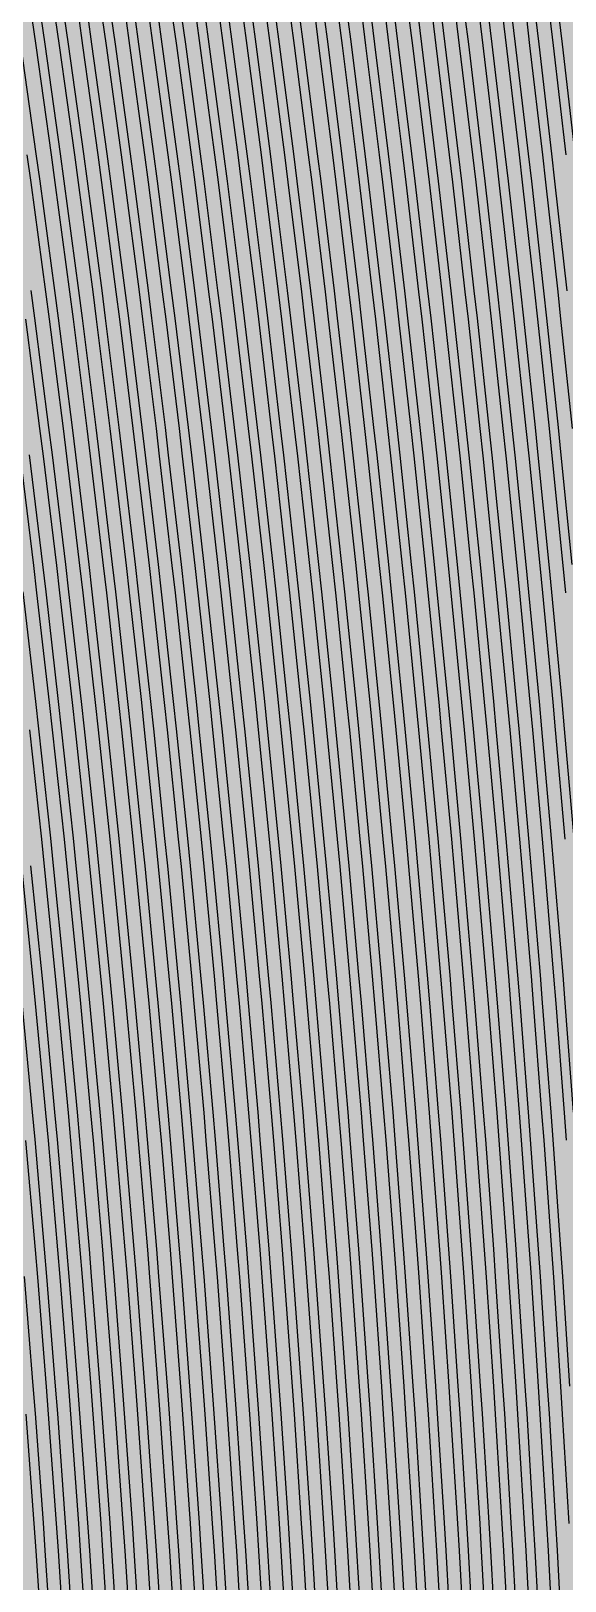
# Model space of a CAD drawing. Header units: metres. Extents: x -7240 to 10960, y -29667 to 1823.
# Drawn here: x 1215.6 to 1337.5, y -17405 to -17051.2 of the extents above; entities that cross this region are included whole.
import ezdxf

# ---------------------------------------------------------------- set-up
doc = ezdxf.new("R2010")
doc.units = ezdxf.units.M
doc.layers.add('Metal1', color=4, linetype='CONTINUOUS')
doc.layers.add('Polyimide', color=7, linetype='CONTINUOUS')

msp = doc.modelspace()

# ---------------------------------------------------------------- hatches: boundary and pattern name
at = {"layer": 'Polyimide'}
msp.add_hatch(color=7, dxfattribs=at).paths.add_polyline_path([(4088.45, -11806.89), (4098.72, -11851.21), (4115.58, -11893.47), (4138.63, -11932.7), (4167.35, -11967.99), (4201.08, -11998.53), (4239.03, -12023.62), (4280.35, -12042.68), (4349.18, -12073.73), (4413.2, -12113.76), (4471.26, -12162.04), (4522.3, -12217.69), (4565.39, -12279.7), (4599.74, -12346.94), (4624.73, -12418.19), (4639.91, -12492.16), (4645, -12567.5), (4639.91, -12642.84), (4624.73, -12716.8), (4599.74, -12788.06), (4565.39, -12855.3), (4522.3, -12917.31), (4471.26, -12972.96), (4413.2, -13021.24), (4349.18, -13061.27), (4280.35, -13092.32), (4239.03, -13111.38), (4201.08, -13136.47), (4167.35, -13167.01), (4138.63, -13202.3), (4115.58, -13241.52), (4098.72, -13283.78), (4088.45, -13328.11), (4085, -13373.48), (4085, -13567.5), (4099.45, -13861.55), (4142.64, -14152.77), (4214.18, -14438.35), (4313.36, -14715.55), (4439.24, -14981.69), (4590.59, -15234.21), (4765.97, -15470.68), (4963.68, -15688.82), (5181.82, -15886.53), (5418.29, -16061.91), (5670.81, -16213.26), (5936.95, -16339.14), (6214.15, -16438.32), (6499.73, -16509.85), (6790.95, -16553.05), (7085, -16567.5), (9960.38, -16567.5), (10038.79, -16571.35), (10116.45, -16582.87), (10192.6, -16601.95), (10266.52, -16628.4), (10337.49, -16661.96), (10404.83, -16702.32), (10467.89, -16749.09), (10526.06, -16801.81), (10578.78, -16859.98), (10625.55, -16923.04), (10665.91, -16990.38), (10699.48, -17061.35), (10725.93, -17135.27), (10745, -17211.43), (10756.52, -17289.08), (10760.38, -17367.5), (10760.38, -21957.3), (10721.61, -22012.91), (10685.97, -22070.59), (10653.58, -22130.14), (10624.53, -22191.39), (10598.92, -22254.16), (10576.82, -22318.25), (10558.3, -22383.46), (10543.41, -22449.6), (10532.21, -22516.46), (10524.72, -22583.84), (10520.97, -22651.53), (10520.97, -22719.32), (10524.72, -22787.01), (10532.21, -22854.38), (10543.41, -22921.24), (10558.3, -22987.38), (10576.82, -23052.6), (10598.92, -23116.68), (10624.53, -23179.45), (10653.58, -23240.71), (10685.97, -23300.26), (10721.61, -23357.93), (10760.38, -23413.54), (10760.38, -28667.5), (10756.52, -28745.91), (10745, -28823.57), (10725.93, -28899.73), (10699.48, -28973.65), (10665.91, -29044.62), (10625.55, -29111.96), (10578.78, -29175.01), (10526.06, -29233.19), (10467.89, -29285.91), (10404.83, -29332.68), (10337.49, -29373.04), (10266.52, -29406.6), (10192.6, -29433.05), (10116.45, -29452.13), (10038.79, -29463.65), (9960.38, -29467.5), (-6239.63, -29467.5), (-6318.04, -29463.65), (-6395.7, -29452.13), (-6471.85, -29433.05), (-6545.77, -29406.6), (-6616.74, -29373.04), (-6684.08, -29332.68), (-6747.14, -29285.91), (-6805.31, -29233.19), (-6858.03, -29175.01), (-6904.8, -29111.96), (-6945.16, -29044.62), (-6978.73, -28973.65), (-7005.18, -28899.73), (-7024.25, -28823.57), (-7035.77, -28745.91), (-7039.63, -28667.5), (-7039.63, -23426.32), (-6999.36, -23370.07), (-6962.33, -23311.63), (-6928.66, -23251.2), (-6898.45, -23188.96), (-6871.81, -23125.12), (-6848.81, -23059.88), (-6829.53, -22993.44), (-6814.04, -22926.02), (-6802.37, -22857.83), (-6794.57, -22789.09), (-6790.67, -22720.02), (-6790.67, -22650.84), (-6794.57, -22581.77), (-6802.37, -22513.03), (-6814.04, -22444.84), (-6829.53, -22377.42), (-6848.81, -22310.98), (-6871.81, -22245.74), (-6898.45, -22181.89), (-6928.66, -22119.66), (-6962.33, -22059.22), (-6999.36, -22000.79), (-7039.63, -21944.54), (-7039.63, -17367.5), (-7035.77, -17289.08), (-7024.25, -17211.43), (-7005.18, -17135.27), (-6978.73, -17061.35), (-6945.16, -16990.38), (-6904.8, -16923.04), (-6858.03, -16859.98), (-6805.31, -16801.81), (-6747.14, -16749.09), (-6684.08, -16702.32), (-6616.74, -16661.96), (-6545.77, -16628.4), (-6471.85, -16601.95), (-6395.7, -16582.87), (-6318.04, -16571.35), (-6239.63, -16567.5), (-3334, -16567.5), (-3039.95, -16553.05), (-2748.73, -16509.85), (-2463.15, -16438.32), (-2185.95, -16339.14), (-1919.81, -16213.26), (-1667.29, -16061.91), (-1430.82, -15886.53), (-1212.68, -15688.82), (-1014.97, -15470.68), (-839.59, -15234.21), (-688.24, -14981.69), (-562.36, -14715.55), (-463.18, -14438.35), (-391.64, -14152.77), (-348.45, -13861.55), (-334, -13567.5), (-334, -13373.48), (-337.45, -13328.11), (-347.72, -13283.78), (-364.58, -13241.52), (-387.63, -13202.3), (-416.35, -13167.01), (-450.08, -13136.47), (-488.03, -13111.38), (-529.35, -13092.32), (-529.35, -13092.32), (-598.18, -13061.27), (-662.2, -13021.24), (-720.26, -12972.96), (-771.3, -12917.31), (-814.39, -12855.3), (-848.74, -12788.06), (-873.73, -12716.8), (-888.91, -12642.84), (-894, -12567.5), (-888.91, -12492.16), (-873.73, -12418.19), (-848.74, -12346.94), (-814.39, -12279.7), (-771.3, -12217.69), (-720.26, -12162.04), (-662.2, -12113.76), (-598.18, -12073.73), (-529.35, -12042.68), (-488.03, -12023.62), (-450.08, -11998.53), (-416.35, -11967.99), (-387.63, -11932.7), (-364.58, -11893.47), (-347.72, -11851.21), (-337.45, -11806.89), (-334, -11761.52), (-334, -11074.31), (-337.45, -11028.94), (-347.72, -10984.62), (-364.58, -10942.36), (-387.63, -10903.13), (-416.35, -10867.84), (-450.08, -10837.3), (-488.03, -10812.21), (-529.35, -10793.16), (-529.35, -10793.16), (-598.18, -10762.1), (-662.2, -10722.07), (-720.26, -10673.8), (-771.3, -10618.15), (-814.39, -10556.13), (-848.74, -10488.89), (-873.73, -10417.64), (-888.91, -10343.67), (-894, -10268.33), (-888.91, -10192.99), (-873.73, -10119.03), (-848.74, -10047.77), (-814.39, -9980.53), (-771.3, -9918.52), (-720.26, -9862.87), (-662.2, -9814.59), (-598.18, -9774.56), (-529.35, -9743.51), (-488.03, -9724.45), (-450.08, -9699.36), (-416.35, -9668.82), (-387.63, -9633.53), (-364.58, -9594.31), (-347.72, -9552.05), (-337.45, -9507.72), (-334, -9462.35), (-334, -8775.14), (-337.45, -8729.78), (-347.72, -8685.45), (-364.58, -8643.19), (-387.63, -8603.96), (-416.35, -8568.68), (-450.08, -8538.14), (-488.03, -8513.05), (-529.35, -8493.99), (-529.35, -8493.99), (-598.18, -8462.94), (-662.2, -8422.91), (-720.26, -8374.63), (-771.3, -8318.98), (-814.39, -8256.97), (-848.74, -8189.73), (-873.73, -8118.47), (-888.91, -8044.5), (-894, -7969.17), (-888.91, -7893.83), (-873.73, -7819.86), (-848.74, -7748.61), (-814.39, -7681.36), (-771.3, -7619.35), (-720.26, -7563.7), (-662.2, -7515.42), (-598.18, -7475.4), (-529.35, -7444.34), (-529.35, -7444.34), (-488.03, -7425.28), (-450.08, -7400.2), (-416.35, -7369.66), (-387.63, -7334.37), (-364.58, -7295.14), (-347.72, -7252.88), (-337.45, -7208.56), (-334, -7163.19), (-334, -6475.98), (-337.45, -6430.61), (-347.72, -6386.29), (-364.58, -6344.02), (-387.63, -6304.8), (-416.35, -6269.51), (-450.08, -6238.97), (-488.03, -6213.88), (-529.35, -6194.82), (-529.35, -6194.82), (-598.18, -6163.77), (-662.2, -6123.74), (-720.26, -6075.46), (-771.3, -6019.81), (-814.39, -5957.8), (-848.74, -5890.56), (-873.73, -5819.31), (-888.91, -5745.34), (-894, -5670), (-888.91, -5594.66), (-873.73, -5520.69), (-848.74, -5449.44), (-814.39, -5382.2), (-771.3, -5320.19), (-720.26, -5264.54), (-662.2, -5216.26), (-598.18, -5176.23), (-529.35, -5145.18), (-529.35, -5145.18), (-488.03, -5126.12), (-450.08, -5101.03), (-416.35, -5070.49), (-387.63, -5035.2), (-364.58, -4995.98), (-347.72, -4953.71), (-337.45, -4909.39), (-334, -4864.02), (-334, 380), (-334, 1522.5), (-289, 1522.5), (-288.78, 1515.63), (-288.1, 1508.79), (-286.98, 1502.02), (-285.42, 1495.32), (-283.43, 1488.75), (-281.01, 1482.32), (-278.17, 1476.06), (-274.93, 1470), (-271.3, 1464.17), (-267.3, 1458.58), (-262.94, 1453.27), (-258.25, 1448.25), (-253.23, 1443.56), (-247.92, 1439.2), (-242.33, 1435.2), (-236.5, 1431.57), (-230.44, 1428.33), (-224.18, 1425.49), (-217.75, 1423.07), (-211.18, 1421.08), (-204.48, 1419.52), (-197.71, 1418.4), (-190.87, 1417.72), (-184, 1417.5), (-177.13, 1417.72), (-170.29, 1418.4), (-163.52, 1419.52), (-156.82, 1421.08), (-150.25, 1423.07), (-143.82, 1425.49), (-137.56, 1428.33), (-131.5, 1431.57), (-125.67, 1435.2), (-120.08, 1439.2), (-114.77, 1443.56), (-109.75, 1448.25), (-105.06, 1453.27), (-100.7, 1458.58), (-96.7, 1464.17), (-93.07, 1470), (-89.83, 1476.06), (-86.99, 1482.32), (-84.57, 1488.75), (-82.58, 1495.32), (-81.02, 1502.02), (-79.9, 1508.79), (-79.22, 1515.63), (-79, 1522.5), (1786, 1522.5), (3835, 1522.5), (3835.21, 1529.04), (3835.86, 1535.55), (3836.92, 1542.01), (3838.41, 1548.38), (3840.31, 1554.64), (3842.61, 1560.77), (3845.31, 1566.73), (3848.4, 1572.5), (3851.85, 1578.06), (3855.66, 1583.38), (3859.82, 1588.43), (3864.29, 1593.21), (3869.07, 1597.68), (3874.12, 1601.84), (3879.44, 1605.65), (3885, 1609.1), (3890.77, 1612.19), (3896.73, 1614.89), (3902.86, 1617.19), (3909.12, 1619.09), (3915.49, 1620.58), (3921.95, 1621.64), (3928.46, 1622.29), (3935, 1622.5), (3941.54, 1622.29), (3948.05, 1621.64), (3954.51, 1620.58), (3960.88, 1619.09), (3967.14, 1617.19), (3973.27, 1614.89), (3979.23, 1612.19), (3985, 1609.1), (3990.56, 1605.65), (3995.88, 1601.84), (4000.93, 1597.68), (4005.71, 1593.21), (4010.18, 1588.43), (4014.34, 1583.38), (4018.15, 1578.06), (4021.6, 1572.5), (4024.69, 1566.73), (4027.39, 1560.77), (4029.69, 1554.64), (4031.59, 1548.38), (4033.08, 1542.01), (4034.14, 1535.55), (4034.79, 1529.04), (4035, 1522.5), (4085, 1522.5), (4085, 380), (4085, 330), (4085, -4864.02), (4088.45, -4909.39), (4098.72, -4953.71), (4115.58, -4995.98), (4138.63, -5035.2), (4167.35, -5070.49), (4201.08, -5101.03), (4239.03, -5126.12), (4280.35, -5145.18), (4280.35, -5145.18), (4349.18, -5176.23), (4413.2, -5216.26), (4471.26, -5264.54), (4522.3, -5320.19), (4565.39, -5382.2), (4599.74, -5449.44), (4624.73, -5520.69), (4639.91, -5594.66), (4645, -5670), (4639.91, -5745.34), (4624.73, -5819.31), (4599.74, -5890.56), (4565.39, -5957.8), (4522.3, -6019.81), (4471.26, -6075.46), (4413.2, -6123.74), (4349.18, -6163.77), (4280.35, -6194.82), (4239.03, -6213.88), (4201.08, -6238.97), (4167.35, -6269.51), (4138.63, -6304.8), (4115.58, -6344.02), (4098.72, -6386.29), (4088.45, -6430.61), (4085, -6475.98), (4085, -11761.52), (4088.45, -11806.89)])

# ---------------------------------------------------------------- linework, layer by layer
at = {"layer": 'Metal1'}
for points in [[(1337.62, -17179.44), (1337.01, -17173.18), (1334.53, -17148.2), (1333.89, -17141.95), (1331.26, -17116.97), (1330.58, -17110.72), (1327.79, -17085.73), (1327.07, -17079.48), (1324.12, -17054.5), (1323.37, -17048.25), (1320.26, -17023.27), (1319.47, -17017.01), (1316.2, -16992.03), (1315.37, -16985.78), (1311.94, -16960.8), (1311.07, -16954.54), (1307.48, -16929.56), (1306.56, -16923.31), (1302.81, -16898.33), (1301.85, -16892.07), (1297.94, -16867.1), (1296.94, -16860.84), (1292.85, -16835.86), (1291.81, -16829.6)], [(1293.78, -16829.27), (1294.83, -16835.54), (1298.91, -16860.52), (1299.91, -16866.78), (1303.83, -16891.77), (1304.79, -16898.03), (1308.54, -16923.01), (1309.46, -16929.28), (1313.05, -16954.26), (1313.93, -16960.52), (1317.35, -16985.51), (1318.19, -16991.77), (1321.45, -17016.76), (1322.25, -17023.02), (1325.35, -17048), (1326.11, -17054.26), (1329.06, -17079.25), (1329.78, -17085.51), (1332.57, -17110.5), (1333.25, -17116.76), (1335.88, -17141.74), (1336.52, -17148), (1339, -17172.99)], [(1339.15, -17141.95), (1336.54, -17116.97), (1335.87, -17110.71), (1333.1, -17085.73), (1332.39, -17079.48), (1329.47, -17054.5), (1328.72, -17048.24), (1325.65, -17023.26), (1324.86, -17017.01), (1321.63, -16992.03), (1320.8, -16985.78), (1317.41, -16960.8), (1316.54, -16954.54), (1312.98, -16929.56), (1312.07, -16923.31), (1308.36, -16898.33), (1307.41, -16892.07), (1303.53, -16867.09), (1302.54, -16860.84), (1298.49, -16835.86), (1297.46, -16829.6)], [(1299.43, -16829.27), (1300.47, -16835.54), (1304.51, -16860.52), (1305.51, -16866.78), (1309.39, -16891.77), (1310.34, -16898.03), (1314.05, -16923.01), (1314.96, -16929.28), (1318.52, -16954.26), (1319.39, -16960.52), (1322.78, -16985.51), (1323.61, -16991.77), (1326.84, -17016.76), (1327.63, -17023.02), (1330.71, -17048), (1331.46, -17054.26), (1334.38, -17079.25), (1335.09, -17085.51), (1337.86, -17110.5)], [(1337.71, -17079.48), (1334.82, -17054.5), (1334.08, -17048.24), (1331.03, -17023.26), (1330.25, -17017.01), (1327.05, -16992.03), (1326.23, -16985.77), (1322.87, -16960.79), (1322.01, -16954.54), (1318.49, -16929.56), (1317.59, -16923.3), (1313.91, -16898.33), (1312.96, -16892.07), (1309.12, -16867.09), (1308.14, -16860.84), (1304.13, -16835.86), (1303.1, -16829.6)], [(1305.08, -16829.27), (1306.1, -16835.54), (1310.11, -16860.52), (1311.1, -16866.79), (1314.94, -16891.77), (1315.88, -16898.03), (1319.56, -16923.02), (1320.47, -16929.28), (1323.99, -16954.26), (1324.85, -16960.52), (1328.21, -16985.51), (1329.03, -16991.77), (1332.24, -17016.76), (1333.02, -17023.02), (1336.06, -17048), (1336.81, -17054.26), (1339.7, -17079.25)], [(1253.95, -17423.07), (1252.41, -17398.09), (1252, -17391.84), (1250.29, -17366.86), (1249.83, -17360.61), (1247.94, -17335.62), (1247.45, -17329.37), (1245.38, -17304.39), (1244.84, -17298.14), (1242.6, -17273.16), (1242.01, -17266.91), (1239.59, -17241.92), (1238.96, -17235.67), (1236.36, -17210.69), (1235.69, -17204.44), (1232.91, -17179.46), (1232.19, -17173.2), (1229.23, -17148.23), (1228.46, -17141.97), (1225.32, -17116.99), (1224.5, -17110.74), (1221.17, -17085.76), (1220.32, -17079.5), (1216.8, -17054.53), (1215.89, -17048.27)], [(1217.87, -17047.98), (1218.78, -17054.24), (1222.3, -17079.23), (1223.16, -17085.49), (1226.49, -17110.48), (1227.3, -17116.74), (1230.45, -17141.72), (1231.21, -17147.99), (1234.18, -17172.97), (1234.9, -17179.23), (1237.68, -17204.22), (1238.35, -17210.48), (1240.95, -17235.47), (1241.58, -17241.73), (1244, -17266.72), (1244.59, -17272.98), (1246.83, -17297.96), (1247.37, -17304.22), (1249.44, -17329.21), (1249.94, -17335.47), (1251.83, -17360.46), (1252.28, -17366.72), (1254, -17391.71), (1254.41, -17397.96), (1255.95, -17422.95)], [(1259.01, -17423.07), (1257.48, -17398.09), (1257.08, -17391.84), (1255.38, -17366.86), (1254.93, -17360.61), (1253.05, -17335.62), (1252.56, -17329.37), (1250.51, -17304.39), (1249.97, -17298.14), (1247.75, -17273.16), (1247.17, -17266.9), (1244.76, -17241.92), (1244.14, -17235.67), (1241.56, -17210.69), (1240.89, -17204.44), (1238.13, -17179.46), (1237.42, -17173.2), (1234.48, -17148.22), (1233.72, -17141.97), (1230.6, -17116.99), (1229.79, -17110.74), (1226.49, -17085.76), (1225.64, -17079.5), (1222.15, -17054.52), (1221.25, -17048.27)], [(1223.23, -17047.98), (1224.13, -17054.24), (1227.62, -17079.23), (1228.47, -17085.49), (1231.78, -17110.48), (1232.58, -17116.74), (1235.7, -17141.72), (1236.46, -17147.99), (1239.41, -17172.97), (1240.12, -17179.23), (1242.88, -17204.22), (1243.55, -17210.48), (1246.13, -17235.47), (1246.75, -17241.73), (1249.16, -17266.72), (1249.74, -17272.98), (1251.97, -17297.96), (1252.5, -17304.22), (1254.55, -17329.21), (1255.05, -17335.47), (1256.92, -17360.46), (1257.37, -17366.72), (1259.07, -17391.71), (1259.48, -17397.96), (1261.01, -17422.96)], [(1264.08, -17423.07), (1262.56, -17398.09), (1262.16, -17391.84), (1260.47, -17366.86), (1260.02, -17360.61), (1258.16, -17335.62), (1257.67, -17329.37), (1255.64, -17304.39), (1255.11, -17298.14), (1252.9, -17273.16), (1252.32, -17266.9), (1249.94, -17241.92), (1249.32, -17235.67), (1246.76, -17210.69), (1246.09, -17204.44), (1243.36, -17179.46), (1242.65, -17173.2), (1239.73, -17148.22), (1238.98, -17141.97), (1235.88, -17116.99), (1235.08, -17110.73), (1231.8, -17085.76), (1230.96, -17079.5), (1227.5, -17054.52), (1226.61, -17048.27)], [(1228.59, -17047.98), (1229.48, -17054.25), (1232.94, -17079.23), (1233.79, -17085.49), (1237.07, -17110.48), (1237.87, -17116.74), (1240.96, -17141.73), (1241.72, -17147.99), (1244.64, -17172.97), (1245.34, -17179.23), (1248.08, -17204.22), (1248.75, -17210.48), (1251.31, -17235.47), (1251.93, -17241.73), (1254.31, -17266.72), (1254.89, -17272.98), (1257.1, -17297.96), (1257.63, -17304.22), (1259.66, -17329.21), (1260.15, -17335.47), (1262.02, -17360.46), (1262.46, -17366.72), (1264.15, -17391.71), (1264.55, -17397.96), (1266.07, -17422.96)], [(1269.14, -17423.07), (1267.63, -17398.09), (1267.23, -17391.84), (1265.55, -17366.86), (1265.11, -17360.61), (1263.27, -17335.62), (1262.78, -17329.37), (1260.76, -17304.39), (1260.24, -17298.14), (1258.05, -17273.16), (1257.47, -17266.9), (1255.11, -17241.92), (1254.5, -17235.67), (1251.95, -17210.69), (1251.3, -17204.43), (1248.58, -17179.46), (1247.88, -17173.2), (1244.98, -17148.22), (1244.24, -17141.97), (1241.16, -17116.99), (1240.37, -17110.73), (1237.12, -17085.76), (1236.28, -17079.5), (1232.85, -17054.52), (1231.96, -17048.27)], [(1233.94, -17047.98), (1234.83, -17054.25), (1238.26, -17079.23), (1239.1, -17085.49), (1242.36, -17110.48), (1243.15, -17116.74), (1246.22, -17141.73), (1246.97, -17147.99), (1249.87, -17172.97), (1250.57, -17179.24), (1253.29, -17204.22), (1253.94, -17210.48), (1256.49, -17235.47), (1257.1, -17241.73), (1259.47, -17266.72), (1260.04, -17272.98), (1262.23, -17297.97), (1262.76, -17304.22), (1264.78, -17329.21), (1265.26, -17335.47), (1267.11, -17360.46), (1267.55, -17366.72), (1269.23, -17391.71), (1269.63, -17397.97), (1271.13, -17422.96)], [(1274.2, -17423.07), (1272.7, -17398.09), (1272.31, -17391.84), (1270.64, -17366.85), (1270.21, -17360.6), (1268.37, -17335.62), (1267.89, -17329.37), (1265.89, -17304.39), (1265.37, -17298.14), (1263.19, -17273.15), (1262.63, -17266.9), (1260.28, -17241.92), (1259.67, -17235.67), (1257.15, -17210.69), (1256.5, -17204.43), (1253.8, -17179.45), (1253.11, -17173.2), (1250.24, -17148.22), (1249.5, -17141.97), (1246.45, -17116.99), (1245.66, -17110.73), (1242.43, -17085.75), (1241.6, -17079.5), (1238.19, -17054.52), (1237.32, -17048.26)], [(1239.3, -17047.98), (1240.18, -17054.25), (1243.58, -17079.23), (1244.42, -17085.49), (1247.64, -17110.48), (1248.43, -17116.74), (1251.48, -17141.73), (1252.22, -17147.99), (1255.09, -17172.98), (1255.79, -17179.24), (1258.49, -17204.22), (1259.14, -17210.48), (1261.66, -17235.47), (1262.27, -17241.73), (1264.62, -17266.72), (1265.19, -17272.98), (1267.36, -17297.97), (1267.88, -17304.22), (1269.89, -17329.21), (1270.37, -17335.47), (1272.2, -17360.46), (1272.64, -17366.72), (1274.3, -17391.71), (1274.7, -17397.97), (1276.19, -17422.96)], [(1279.26, -17423.07), (1277.78, -17398.09), (1277.38, -17391.84), (1275.73, -17366.85), (1275.3, -17360.6), (1273.48, -17335.62), (1273.01, -17329.37), (1271.02, -17304.39), (1270.5, -17298.14), (1268.34, -17273.15), (1267.78, -17266.9), (1265.45, -17241.92), (1264.85, -17235.67), (1262.35, -17210.69), (1261.7, -17204.43), (1259.03, -17179.45), (1258.34, -17173.2), (1255.49, -17148.22), (1254.75, -17141.97), (1251.73, -17116.99), (1250.95, -17110.73), (1247.75, -17085.75), (1246.92, -17079.5), (1243.54, -17054.52), (1242.67, -17048.26)], [(1244.65, -17047.98), (1245.52, -17054.25), (1248.91, -17079.23), (1249.73, -17085.5), (1252.93, -17110.48), (1253.71, -17116.74), (1256.74, -17141.73), (1257.48, -17147.99), (1260.32, -17172.98), (1261.02, -17179.24), (1263.69, -17204.22), (1264.34, -17210.48), (1266.84, -17235.47), (1267.45, -17241.73), (1269.77, -17266.72), (1270.34, -17272.98), (1272.49, -17297.97), (1273.01, -17304.23), (1275, -17329.21), (1275.48, -17335.47), (1277.3, -17360.46), (1277.73, -17366.72), (1279.38, -17391.71), (1279.77, -17397.97), (1281.26, -17422.96)], [(1284.32, -17423.07), (1282.85, -17398.09), (1282.46, -17391.84), (1280.82, -17366.85), (1280.39, -17360.6), (1278.59, -17335.62), (1278.12, -17329.37), (1276.15, -17304.39), (1275.63, -17298.13), (1273.49, -17273.15), (1272.94, -17266.9), (1270.63, -17241.92), (1270.03, -17235.67), (1267.55, -17210.69), (1266.9, -17204.43), (1264.25, -17179.45), (1263.57, -17173.2), (1260.74, -17148.22), (1260.01, -17141.96), (1257.01, -17116.99), (1256.24, -17110.73), (1253.06, -17085.75), (1252.25, -17079.5), (1248.89, -17054.52), (1248.03, -17048.26)], [(1250.01, -17047.99), (1250.87, -17054.25), (1254.23, -17079.23), (1255.05, -17085.5), (1258.22, -17110.48), (1259, -17116.74), (1262, -17141.73), (1262.73, -17147.99), (1265.55, -17172.98), (1266.24, -17179.24), (1268.89, -17204.22), (1269.54, -17210.48), (1272.02, -17235.47), (1272.62, -17241.73), (1274.93, -17266.72), (1275.48, -17272.98), (1277.63, -17297.97), (1278.14, -17304.23), (1280.11, -17329.22), (1280.58, -17335.47), (1282.39, -17360.46), (1282.82, -17366.72), (1284.46, -17391.71), (1284.85, -17397.97), (1286.32, -17422.96)], [(1289.38, -17423.07), (1287.92, -17398.09), (1287.54, -17391.84), (1285.91, -17366.85), (1285.49, -17360.6), (1283.7, -17335.62), (1283.23, -17329.37), (1281.27, -17304.39), (1280.76, -17298.13), (1278.64, -17273.15), (1278.09, -17266.9), (1275.8, -17241.92), (1275.2, -17235.67), (1272.74, -17210.68), (1272.11, -17204.43), (1269.48, -17179.45), (1268.8, -17173.2), (1265.99, -17148.22), (1265.27, -17141.96), (1262.3, -17116.98), (1261.53, -17110.73), (1258.38, -17085.75), (1257.57, -17079.5), (1254.24, -17054.52), (1253.39, -17048.26)], [(1255.37, -17047.99), (1256.22, -17054.25), (1259.55, -17079.23), (1260.36, -17085.5), (1263.51, -17110.48), (1264.28, -17116.74), (1267.26, -17141.73), (1267.98, -17147.99), (1270.78, -17172.98), (1271.47, -17179.24), (1274.1, -17204.23), (1274.73, -17210.49), (1277.2, -17235.47), (1277.79, -17241.73), (1280.08, -17266.72), (1280.63, -17272.98), (1282.76, -17297.97), (1283.27, -17304.23), (1285.22, -17329.22), (1285.69, -17335.47), (1287.48, -17360.46), (1287.91, -17366.72), (1289.53, -17391.71), (1289.92, -17397.97), (1291.38, -17422.96)], [(1294.44, -17423.07), (1293, -17398.09), (1292.61, -17391.84), (1291, -17366.85), (1290.58, -17360.6), (1288.81, -17335.62), (1288.34, -17329.37), (1286.4, -17304.38), (1285.9, -17298.13), (1283.79, -17273.15), (1283.24, -17266.9), (1280.97, -17241.92), (1280.38, -17235.66), (1277.94, -17210.68), (1277.31, -17204.43), (1274.7, -17179.45), (1274.03, -17173.2), (1271.25, -17148.22), (1270.53, -17141.96), (1267.58, -17116.98), (1266.82, -17110.73), (1263.69, -17085.75), (1262.89, -17079.49), (1259.59, -17054.52), (1258.74, -17048.26)], [(1260.72, -17047.99), (1261.57, -17054.25), (1264.87, -17079.24), (1265.68, -17085.5), (1268.8, -17110.48), (1269.56, -17116.74), (1272.52, -17141.73), (1273.23, -17147.99), (1276.01, -17172.98), (1276.69, -17179.24), (1279.3, -17204.23), (1279.93, -17210.49), (1282.37, -17235.47), (1282.96, -17241.73), (1285.24, -17266.72), (1285.78, -17272.98), (1287.89, -17297.97), (1288.4, -17304.23), (1290.34, -17329.22), (1290.8, -17335.47), (1292.58, -17360.46), (1293, -17366.72), (1294.61, -17391.71), (1294.99, -17397.97), (1296.44, -17422.96)], [(1299.5, -17423.07), (1298.07, -17398.09), (1297.69, -17391.84), (1296.09, -17366.85), (1295.67, -17360.6), (1293.91, -17335.62), (1293.45, -17329.37), (1291.53, -17304.38), (1291.03, -17298.13), (1288.94, -17273.15), (1288.4, -17266.9), (1286.14, -17241.92), (1285.56, -17235.66), (1283.14, -17210.68), (1282.51, -17204.43), (1279.93, -17179.45), (1279.26, -17173.2), (1276.5, -17148.22), (1275.79, -17141.96), (1272.86, -17116.98), (1272.11, -17110.73), (1269.01, -17085.75), (1268.21, -17079.49), (1264.94, -17054.51), (1264.1, -17048.26)], [(1266.08, -17047.99), (1266.92, -17054.25), (1270.19, -17079.24), (1270.99, -17085.5), (1274.09, -17110.48), (1274.85, -17116.75), (1277.78, -17141.73), (1278.49, -17147.99), (1281.24, -17172.98), (1281.91, -17179.24), (1284.5, -17204.23), (1285.13, -17210.49), (1287.55, -17235.47), (1288.14, -17241.73), (1290.39, -17266.72), (1290.93, -17272.98), (1293.02, -17297.97), (1293.52, -17304.23), (1295.45, -17329.22), (1295.91, -17335.47), (1297.67, -17360.46), (1298.09, -17366.72), (1299.69, -17391.71), (1300.07, -17397.97), (1301.5, -17422.96)], [(1304.57, -17423.07), (1303.14, -17398.09), (1302.77, -17391.84), (1301.18, -17366.85), (1300.77, -17360.6), (1299.02, -17335.62), (1298.56, -17329.37), (1296.66, -17304.38), (1296.16, -17298.13), (1294.09, -17273.15), (1293.55, -17266.9), (1291.32, -17241.92), (1290.74, -17235.66), (1288.34, -17210.68), (1287.72, -17204.43), (1285.15, -17179.45), (1284.49, -17173.19), (1281.75, -17148.21), (1281.05, -17141.96), (1278.14, -17116.98), (1277.4, -17110.73), (1274.32, -17085.75), (1273.53, -17079.49), (1270.29, -17054.51), (1269.45, -17048.26)], [(1271.43, -17047.99), (1272.27, -17054.25), (1275.52, -17079.24), (1276.31, -17085.5), (1279.38, -17110.49), (1280.13, -17116.75), (1283.03, -17141.73), (1283.74, -17147.99), (1286.47, -17172.98), (1287.14, -17179.24), (1289.71, -17204.23), (1290.33, -17210.49), (1292.73, -17235.48), (1293.31, -17241.73), (1295.54, -17266.72), (1296.08, -17272.98), (1298.15, -17297.97), (1298.65, -17304.23), (1300.56, -17329.22), (1301.02, -17335.47), (1302.76, -17360.46), (1303.18, -17366.72), (1304.76, -17391.71), (1305.14, -17397.97), (1306.56, -17422.96)], [(1309.65, -17423.07), (1308.24, -17398.08), (1307.87, -17391.83), (1306.31, -17366.85), (1305.89, -17360.6), (1304.17, -17335.62), (1303.72, -17329.37), (1301.83, -17304.38), (1301.34, -17298.13), (1299.29, -17273.15), (1298.76, -17266.9), (1296.55, -17241.91), (1295.98, -17235.66), (1293.61, -17210.68), (1292.99, -17204.43), (1290.46, -17179.45), (1289.8, -17173.19), (1287.1, -17148.21), (1286.4, -17141.96), (1283.53, -17116.98), (1282.79, -17110.72), (1279.76, -17085.75), (1278.97, -17079.49), (1275.77, -17054.51), (1274.94, -17048.26)], [(1276.92, -17047.99), (1277.75, -17054.25), (1280.96, -17079.24), (1281.74, -17085.5), (1284.78, -17110.49), (1285.52, -17116.75), (1288.39, -17141.73), (1289.09, -17147.99), (1291.79, -17172.98), (1292.45, -17179.24), (1294.98, -17204.23), (1295.6, -17210.49), (1297.97, -17235.48), (1298.55, -17241.74), (1300.75, -17266.72), (1301.29, -17272.98), (1303.33, -17297.97), (1303.83, -17304.23), (1305.71, -17329.22), (1306.16, -17335.48), (1307.89, -17360.47), (1308.3, -17366.72), (1309.87, -17391.71), (1310.24, -17397.97), (1311.65, -17422.96)], [(1314.75, -17423.07), (1313.36, -17398.08), (1313, -17391.83), (1311.45, -17366.85), (1311.05, -17360.6), (1309.34, -17335.62), (1308.9, -17329.36), (1307.04, -17304.38), (1306.56, -17298.13), (1304.54, -17273.15), (1304.01, -17266.9), (1301.83, -17241.91), (1301.27, -17235.66), (1298.93, -17210.68), (1298.32, -17204.43), (1295.82, -17179.45), (1295.18, -17173.19), (1292.51, -17148.21), (1291.82, -17141.96), (1288.99, -17116.98), (1288.26, -17110.72), (1285.27, -17085.74), (1284.5, -17079.49), (1281.33, -17054.51), (1280.52, -17048.25)], [(1282.5, -17047.99), (1283.32, -17054.26), (1286.48, -17079.24), (1287.25, -17085.5), (1290.25, -17110.49), (1290.98, -17116.75), (1293.81, -17141.74), (1294.5, -17148), (1297.16, -17172.98), (1297.81, -17179.24), (1300.31, -17204.23), (1300.92, -17210.49), (1303.26, -17235.48), (1303.83, -17241.74), (1306, -17266.73), (1306.53, -17272.98), (1308.55, -17297.97), (1309.03, -17304.23), (1310.89, -17329.22), (1311.34, -17335.48), (1313.04, -17360.47), (1313.45, -17366.72), (1314.99, -17391.71), (1315.36, -17397.97), (1316.75, -17422.96)], [(1319.81, -17423.07), (1318.44, -17398.08), (1318.07, -17391.83), (1316.54, -17366.85), (1316.14, -17360.6), (1314.45, -17335.61), (1314.01, -17329.36), (1312.17, -17304.38), (1311.69, -17298.13), (1309.69, -17273.15), (1309.17, -17266.89), (1307.01, -17241.91), (1306.45, -17235.66), (1304.13, -17210.68), (1303.53, -17204.43), (1301.05, -17179.44), (1300.41, -17173.19), (1297.76, -17148.21), (1297.08, -17141.96), (1294.28, -17116.98), (1293.55, -17110.72), (1290.58, -17085.74), (1289.82, -17079.49), (1286.68, -17054.51), (1285.88, -17048.25)], [(1287.86, -17047.99), (1288.67, -17054.26), (1291.8, -17079.24), (1292.57, -17085.5), (1295.54, -17110.49), (1296.26, -17116.75), (1299.07, -17141.74), (1299.75, -17148), (1302.39, -17172.98), (1303.04, -17179.24), (1305.52, -17204.23), (1306.12, -17210.49), (1308.44, -17235.48), (1309, -17241.74), (1311.16, -17266.73), (1311.68, -17272.98), (1313.68, -17297.97), (1314.16, -17304.23), (1316.01, -17329.22), (1316.45, -17335.48), (1318.13, -17360.47), (1318.54, -17366.72), (1320.07, -17391.71), (1320.43, -17397.97), (1321.81, -17422.96)], [(1324.87, -17423.07), (1323.51, -17398.08), (1323.15, -17391.83), (1321.63, -17366.85), (1321.23, -17360.6), (1319.56, -17335.61), (1319.12, -17329.36), (1317.3, -17304.38), (1316.82, -17298.13), (1314.84, -17273.15), (1314.32, -17266.89), (1312.18, -17241.91), (1311.62, -17235.66), (1309.32, -17210.68), (1308.73, -17204.42), (1306.27, -17179.44), (1305.63, -17173.19), (1303.02, -17148.21), (1302.34, -17141.96), (1299.56, -17116.98), (1298.84, -17110.72), (1295.9, -17085.74), (1295.14, -17079.49), (1292.03, -17054.51), (1291.23, -17048.25)], [(1293.22, -17048), (1294.02, -17054.26), (1297.13, -17079.24), (1297.88, -17085.5), (1300.83, -17110.49), (1301.55, -17116.75), (1304.33, -17141.74), (1305, -17148), (1307.62, -17172.98), (1308.26, -17179.24), (1310.72, -17204.23), (1311.32, -17210.49), (1313.61, -17235.48), (1314.17, -17241.74), (1316.31, -17266.73), (1316.83, -17272.98), (1318.81, -17297.97), (1319.29, -17304.23), (1321.12, -17329.22), (1321.56, -17335.48), (1323.23, -17360.47), (1323.63, -17366.72), (1325.14, -17391.71), (1325.51, -17397.97), (1326.87, -17422.96)], [(1329.93, -17423.07), (1328.58, -17398.08), (1328.22, -17391.83), (1326.72, -17366.85), (1326.33, -17360.6), (1324.67, -17335.61), (1324.23, -17329.36), (1322.42, -17304.38), (1321.95, -17298.13), (1319.98, -17273.14), (1319.47, -17266.89), (1317.35, -17241.91), (1316.8, -17235.66), (1314.52, -17210.68), (1313.93, -17204.42), (1311.49, -17179.44), (1310.86, -17173.19), (1308.27, -17148.21), (1307.6, -17141.95), (1304.84, -17116.97), (1304.13, -17110.72), (1301.21, -17085.74), (1300.46, -17079.49), (1297.38, -17054.51), (1296.59, -17048.25)], [(1298.57, -17048), (1299.36, -17054.26), (1302.45, -17079.24), (1303.2, -17085.5), (1306.12, -17110.49), (1306.83, -17116.75), (1309.59, -17141.74), (1310.26, -17148), (1312.85, -17172.99), (1313.48, -17179.24), (1315.92, -17204.23), (1316.51, -17210.49), (1318.79, -17235.48), (1319.34, -17241.74), (1321.47, -17266.73), (1321.98, -17272.98), (1323.94, -17297.97), (1324.42, -17304.23), (1326.23, -17329.22), (1326.66, -17335.48), (1328.32, -17360.47), (1328.72, -17366.72), (1330.22, -17391.72), (1330.58, -17397.97), (1331.93, -17422.96)], [(1334.99, -17423.07), (1333.66, -17398.08), (1333.3, -17391.83), (1331.81, -17366.85), (1331.42, -17360.6), (1329.78, -17335.61), (1329.35, -17329.36), (1327.55, -17304.38), (1327.08, -17298.13), (1325.13, -17273.14), (1324.63, -17266.89), (1322.52, -17241.91), (1321.98, -17235.66), (1319.72, -17210.68), (1319.13, -17204.42), (1316.72, -17179.44), (1316.09, -17173.19), (1313.52, -17148.21), (1312.86, -17141.95), (1310.12, -17116.97), (1309.42, -17110.72), (1306.53, -17085.74), (1305.78, -17079.48), (1302.73, -17054.5), (1301.94, -17048.25)], [(1303.93, -17048), (1304.71, -17054.26), (1307.77, -17079.25), (1308.51, -17085.51), (1311.41, -17110.49), (1312.11, -17116.75), (1314.85, -17141.74), (1315.51, -17148), (1318.08, -17172.99), (1318.71, -17179.25), (1321.13, -17204.23), (1321.71, -17210.49), (1323.97, -17235.48), (1324.52, -17241.74), (1326.62, -17266.73), (1327.13, -17272.99), (1329.08, -17297.97), (1329.55, -17304.23), (1331.34, -17329.22), (1331.77, -17335.48), (1333.41, -17360.47), (1333.81, -17366.72), (1335.3, -17391.72), (1335.65, -17397.97), (1336.99, -17422.96)], [(1338.38, -17391.83), (1336.9, -17366.85), (1336.51, -17360.6), (1334.88, -17335.61), (1334.46, -17329.36), (1332.68, -17304.38), (1332.21, -17298.13), (1330.28, -17273.14), (1329.78, -17266.89), (1327.7, -17241.91), (1327.16, -17235.66), (1324.92, -17210.67), (1324.34, -17204.42), (1321.94, -17179.44), (1321.32, -17173.19), (1318.77, -17148.21), (1318.12, -17141.95), (1315.41, -17116.97), (1314.71, -17110.72), (1311.84, -17085.74), (1311.11, -17079.48), (1308.08, -17054.5), (1307.3, -17048.25)], [(1309.28, -17048), (1310.06, -17054.26), (1313.09, -17079.25), (1313.83, -17085.51), (1316.7, -17110.49), (1317.4, -17116.75), (1320.1, -17141.74), (1320.76, -17148), (1323.31, -17172.99), (1323.93, -17179.25), (1326.33, -17204.23), (1326.91, -17210.49), (1329.15, -17235.48), (1329.69, -17241.74), (1331.77, -17266.73), (1332.28, -17272.99), (1334.21, -17297.98), (1334.67, -17304.23), (1336.45, -17329.22), (1336.88, -17335.48), (1338.51, -17360.47)], [(1337.81, -17304.38), (1337.35, -17298.13), (1335.43, -17273.14), (1334.93, -17266.89), (1332.87, -17241.91), (1332.33, -17235.66), (1330.11, -17210.67), (1329.54, -17204.42), (1327.17, -17179.44), (1326.55, -17173.19), (1324.03, -17148.2), (1323.37, -17141.95), (1320.69, -17116.97), (1320, -17110.72), (1317.16, -17085.74), (1316.43, -17079.48), (1313.43, -17054.5), (1312.66, -17048.25)], [(1314.64, -17048), (1315.41, -17054.26), (1318.41, -17079.25), (1319.14, -17085.51), (1321.99, -17110.49), (1322.68, -17116.75), (1325.36, -17141.74), (1326.02, -17148), (1328.54, -17172.99), (1329.16, -17179.25), (1331.53, -17204.24), (1332.11, -17210.49), (1334.32, -17235.48), (1334.86, -17241.74), (1336.93, -17266.73), (1337.43, -17272.99), (1339.34, -17297.98)], [(1337.51, -17235.66), (1335.31, -17210.67), (1334.74, -17204.42), (1332.39, -17179.44), (1331.78, -17173.19), (1329.28, -17148.2), (1328.63, -17141.95), (1325.97, -17116.97), (1325.29, -17110.72), (1322.47, -17085.74), (1321.75, -17079.48), (1318.78, -17054.5), (1318.01, -17048.25)], [(1320, -17048), (1320.76, -17054.26), (1323.73, -17079.25), (1324.46, -17085.51), (1327.28, -17110.5), (1327.96, -17116.75), (1330.62, -17141.74), (1331.27, -17148), (1333.77, -17172.99), (1334.38, -17179.25), (1336.73, -17204.24), (1337.3, -17210.49), (1339.5, -17235.48)], [(1213.21, -17054.24), (1216.77, -17079.23), (1217.64, -17085.49), (1221.02, -17110.47), (1221.84, -17116.74), (1225.03, -17141.72), (1225.8, -17147.98), (1228.8, -17172.97), (1229.53, -17179.23), (1232.35, -17204.22), (1233.03, -17210.48), (1235.66, -17235.47), (1236.3, -17241.73), (1238.75, -17266.71), (1239.35, -17272.97), (1241.62, -17297.96), (1242.17, -17304.22), (1244.26, -17329.21), (1244.76, -17335.47), (1246.68, -17360.46), (1247.13, -17366.72), (1248.87, -17391.71), (1249.29, -17397.96), (1250.85, -17422.95)], [(1248.85, -17423.08), (1247.29, -17398.09), (1246.88, -17391.84), (1245.14, -17366.86), (1244.68, -17360.61), (1242.77, -17335.63), (1242.27, -17329.37), (1240.17, -17304.39), (1239.63, -17298.14), (1237.36, -17273.16), (1236.76, -17266.91), (1234.31, -17241.93), (1233.68, -17235.67), (1231.04, -17210.69), (1230.36, -17204.44), (1227.54, -17179.46), (1226.82, -17173.2), (1223.82, -17148.23), (1223.04, -17141.97), (1219.86, -17116.99), (1219.03, -17110.74), (1215.66, -17085.76), (1214.79, -17079.5)], [(1215.62, -17110.47), (1216.45, -17116.74), (1219.67, -17141.72), (1220.45, -17147.98), (1223.49, -17172.97), (1224.22, -17179.23), (1227.07, -17204.22), (1227.76, -17210.48), (1230.42, -17235.47), (1231.06, -17241.73), (1233.54, -17266.71), (1234.14, -17272.97), (1236.44, -17297.96), (1236.99, -17304.22), (1239.11, -17329.21), (1239.61, -17335.47), (1241.55, -17360.46), (1242.01, -17366.72), (1243.77, -17391.71), (1244.19, -17397.96), (1245.76, -17422.95)], [(1243.77, -17423.08), (1242.19, -17398.09), (1241.77, -17391.84), (1240.02, -17366.86), (1239.55, -17360.61), (1237.62, -17335.63), (1237.11, -17329.37), (1235, -17304.39), (1234.45, -17298.14), (1232.15, -17273.16), (1231.55, -17266.91), (1229.07, -17241.93), (1228.43, -17235.67), (1225.77, -17210.69), (1225.08, -17204.44), (1222.24, -17179.46), (1221.5, -17173.21), (1218.47, -17148.23), (1217.69, -17141.97), (1214.47, -17117)], [(1238.71, -17423.08), (1237.12, -17398.09), (1236.7, -17391.84), (1234.93, -17366.86), (1234.46, -17360.61), (1232.51, -17335.63), (1232, -17329.38), (1229.87, -17304.39), (1229.31, -17298.14), (1227, -17273.16), (1226.4, -17266.91), (1223.9, -17241.93), (1223.25, -17235.67), (1220.57, -17210.7), (1219.88, -17204.44), (1217.01, -17179.46), (1216.27, -17173.21), (1213.22, -17148.23)], [(1215.2, -17147.98), (1218.26, -17172.97), (1219, -17179.23), (1221.87, -17204.22), (1222.56, -17210.48), (1225.24, -17235.46), (1225.89, -17241.73), (1228.39, -17266.71), (1228.99, -17272.97), (1231.31, -17297.96), (1231.86, -17304.22), (1233.99, -17329.21), (1234.51, -17335.47), (1236.46, -17360.46), (1236.92, -17366.72), (1238.69, -17391.71), (1239.11, -17397.96), (1240.7, -17422.95)], [(1213.77, -17179.23), (1216.66, -17204.22), (1217.36, -17210.48), (1220.07, -17235.46), (1220.72, -17241.72), (1223.24, -17266.71), (1223.84, -17272.97), (1226.17, -17297.96), (1226.73, -17304.22), (1228.88, -17329.21), (1229.4, -17335.47), (1231.36, -17360.46), (1231.83, -17366.71), (1233.62, -17391.7), (1234.04, -17397.96), (1235.64, -17422.95)], [(1233.65, -17423.08), (1232.04, -17398.09), (1231.62, -17391.84), (1229.84, -17366.86), (1229.37, -17360.61), (1227.4, -17335.63), (1226.89, -17329.38), (1224.74, -17304.39), (1224.18, -17298.14), (1221.85, -17273.16), (1221.25, -17266.91), (1218.73, -17241.93), (1218.08, -17235.68), (1215.38, -17210.7)], [(1228.58, -17423.08), (1226.97, -17398.09), (1226.54, -17391.84), (1224.75, -17366.86), (1224.28, -17360.61), (1222.3, -17335.63), (1221.78, -17329.38), (1219.61, -17304.4), (1219.05, -17298.14), (1216.7, -17273.16), (1216.09, -17266.91), (1213.56, -17241.93)], [(1215.55, -17241.72), (1218.08, -17266.71), (1218.69, -17272.97), (1221.04, -17297.96), (1221.61, -17304.22), (1223.77, -17329.21), (1224.29, -17335.47), (1226.27, -17360.46), (1226.74, -17366.71), (1228.54, -17391.7), (1228.97, -17397.96), (1230.58, -17422.95)], [(1213.54, -17272.97), (1215.91, -17297.96), (1216.48, -17304.22), (1218.66, -17329.21), (1219.18, -17335.47), (1221.18, -17360.46), (1221.65, -17366.71), (1223.46, -17391.7), (1223.89, -17397.96), (1225.52, -17422.95)], [(1223.52, -17423.08), (1221.9, -17398.09), (1221.47, -17391.84), (1219.66, -17366.86), (1219.18, -17360.61), (1217.19, -17335.63), (1216.67, -17329.38), (1214.49, -17304.4)], [(1214.07, -17335.47), (1216.08, -17360.45), (1216.56, -17366.71), (1218.39, -17391.7), (1218.82, -17397.96), (1220.46, -17422.95)], [(1218.46, -17423.08), (1216.82, -17398.1), (1216.39, -17391.84), (1214.57, -17366.86)]]:
    msp.add_lwpolyline(points, dxfattribs=at)

doc.saveas('drawing.dxf')
